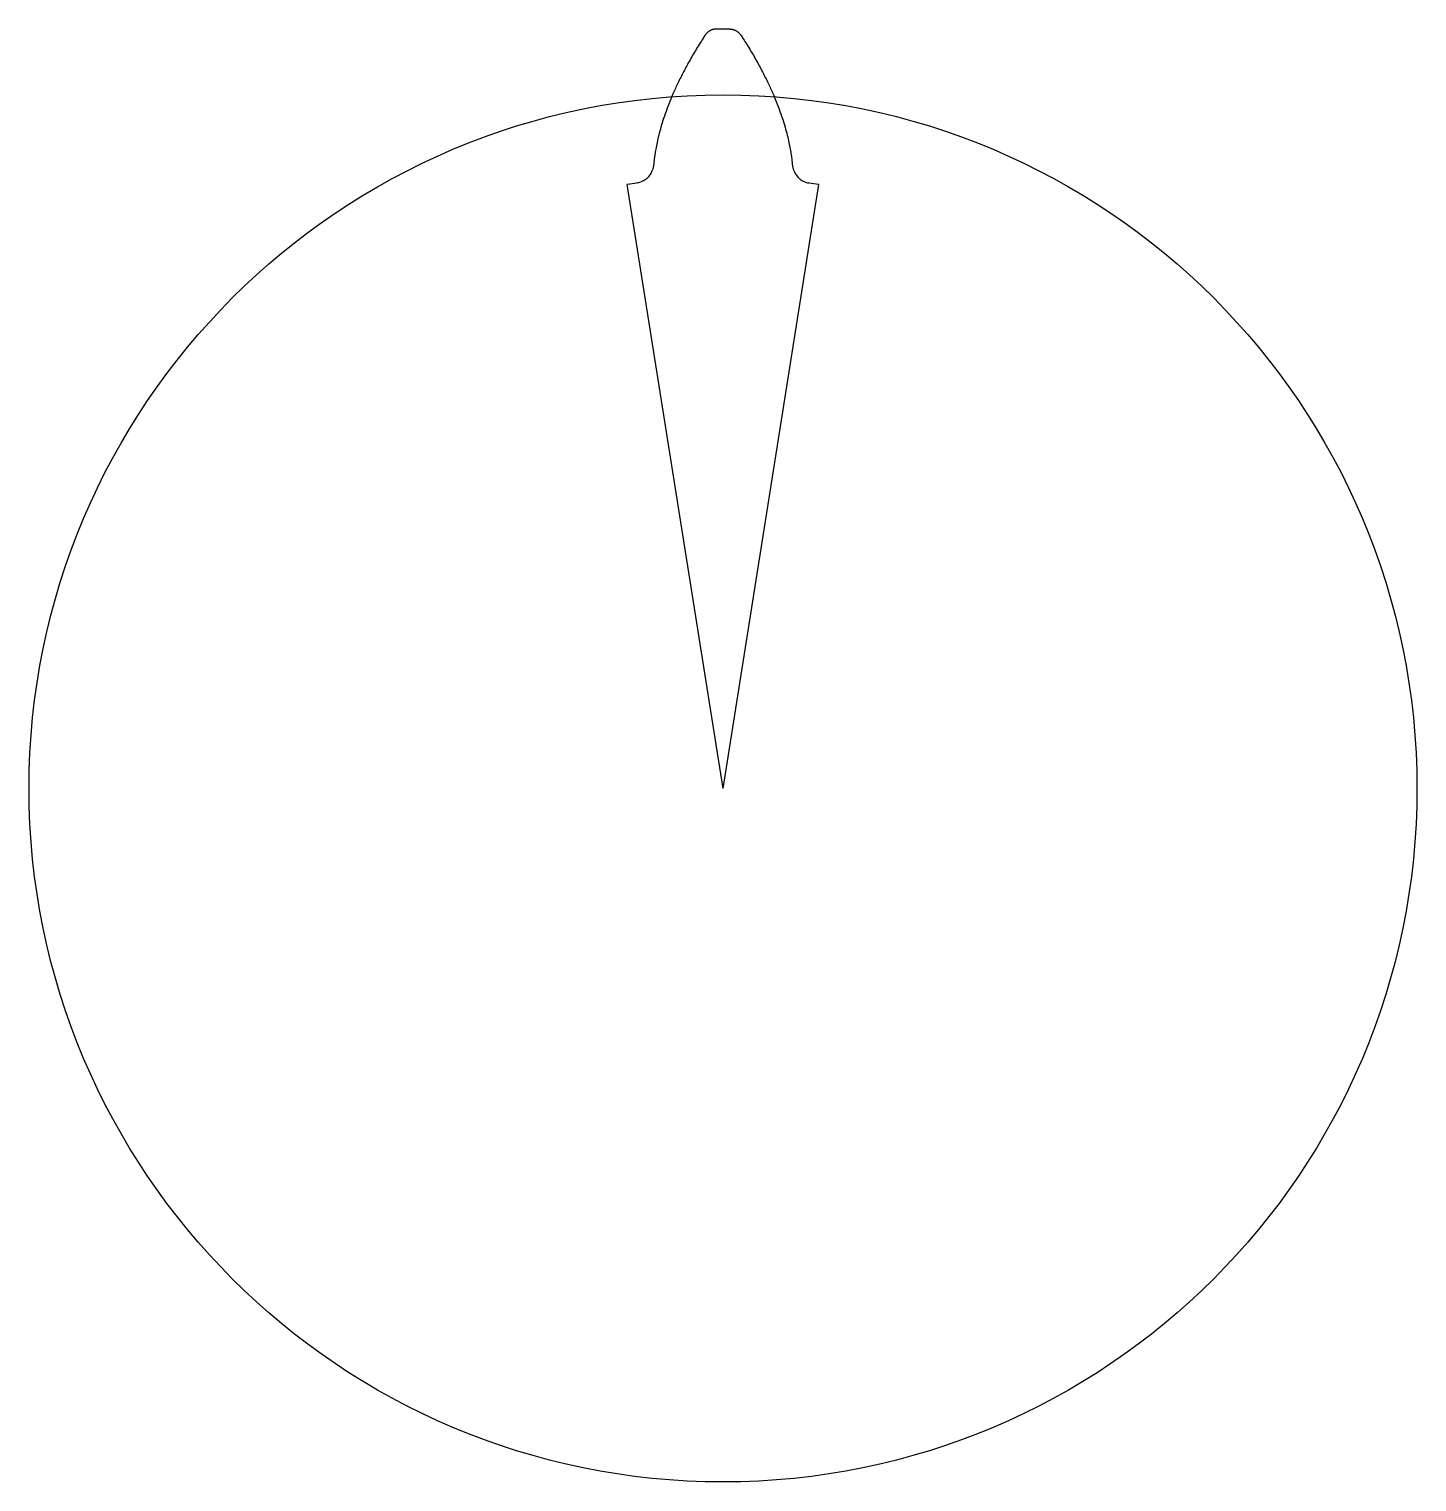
# Model space of a CAD drawing. Header units: metres. Extents: x -10.6 to 10.6, y -10.6 to 11.6.
import ezdxf

# ---------------------------------------------------------------- set-up
doc = ezdxf.new("R2010")
doc.units = ezdxf.units.M

msp = doc.modelspace()

# ---------------------------------------------------------------- linework, layer by layer
for q in [(-1.455, 9.186), (1.455, 9.186)]:
    msp.add_line((0, 0), q)
msp.add_circle((0, 0), 10.55)
for radius, start, end in [(11.55, 89.4781, 90.5219), (9.3, 98.0487, 99), (9.3, 81, 81.9513)]:
    msp.add_arc((0, 0), radius, start, end)
for points in [[(-0.105, 11.55), (-0.105, 11.55), (-0.119, 11.549), (-0.133, 11.547), (-0.147, 11.545), (-0.16, 11.541), (-0.173, 11.537), (-0.186, 11.532), (-0.199, 11.525), (-0.211, 11.518), (-0.222, 11.51), (-0.233, 11.502), (-0.243, 11.492), (-0.253, 11.482), (-0.262, 11.472), (-0.27, 11.46), (-0.393, 11.267), (-0.504, 11.08), (-0.601, 10.9), (-0.687, 10.727), (-0.762, 10.562), (-0.826, 10.406), (-0.88, 10.259), (-0.925, 10.122), (-0.962, 9.994), (-0.992, 9.877), (-1.014, 9.771), (-1.031, 9.676), (-1.043, 9.592), (-1.05, 9.52), (-1.052, 9.501), (-1.055, 9.481), (-1.059, 9.462), (-1.063, 9.441), (-1.069, 9.421), (-1.076, 9.399), (-1.086, 9.376), (-1.098, 9.352), (-1.114, 9.325), (-1.136, 9.298), (-1.165, 9.27), (-1.203, 9.243), (-1.249, 9.221), (-1.302, 9.208)], [(0.105, 11.55), (0.105, 11.55), (0.119, 11.549), (0.133, 11.547), (0.147, 11.545), (0.16, 11.541), (0.173, 11.537), (0.186, 11.532), (0.199, 11.525), (0.211, 11.518), (0.222, 11.51), (0.233, 11.502), (0.243, 11.492), (0.253, 11.482), (0.262, 11.472), (0.27, 11.46), (0.393, 11.267), (0.504, 11.08), (0.601, 10.9), (0.687, 10.727), (0.762, 10.562), (0.826, 10.406), (0.88, 10.259), (0.925, 10.122), (0.962, 9.994), (0.992, 9.877), (1.014, 9.771), (1.031, 9.676), (1.043, 9.592), (1.05, 9.52), (1.052, 9.501), (1.055, 9.481), (1.059, 9.462), (1.063, 9.441), (1.069, 9.421), (1.076, 9.399), (1.086, 9.376), (1.098, 9.352), (1.114, 9.325), (1.136, 9.298), (1.165, 9.27), (1.203, 9.243), (1.249, 9.221), (1.302, 9.208)]]:
    msp.add_open_spline(points, degree=3)

doc.saveas('drawing.dxf')
